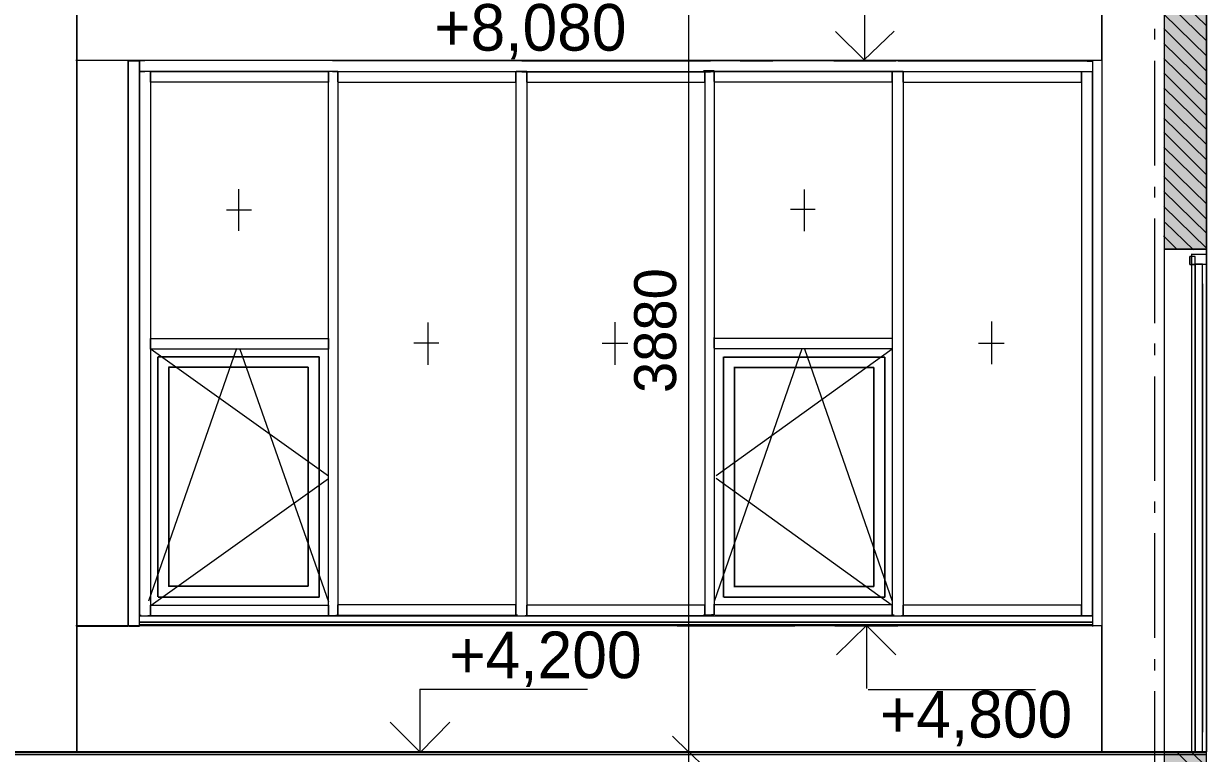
# Model space of a CAD drawing. Header units: millimetres. Extents: x -135211 to 49383, y -8033 to 228499.
# Drawn here: x -23348 to -17697, y 11034 to 14519 of the extents above; entities that cross this region are included whole.
import ezdxf

# ---------------------------------------------------------------- set-up
doc = ezdxf.new("R2010")
doc.units = ezdxf.units.MM
doc.layers.add('PDF _Геометрия', color=7, linetype='Continuous', true_color=0x1d1d1d)
doc.layers.add('PDF _Сплошная заливка', color=7, linetype='Continuous', true_color=0xffffff)
doc.layers.add('PDF _Текст', color=7, linetype='Continuous')

msp = doc.modelspace()

# ---------------------------------------------------------------- hatches: boundary and pattern name
at = {"layer": 'PDF _Сплошная заливка', "transparency": 33554559}
h = msp.add_hatch(color=256, dxfattribs=at)
h.paths.add_polyline_path([(-17699.9, 13443.1), (-17699.9, 14923.4), (-17900.8, 14923.4), (-17900.8, 13443.1)])
h.paths.add_polyline_path([(-17699.9, 11043), (-17900.8, 11043), (-17900.8, 10962.5), (-17699.9, 10962.5)])

# ---------------------------------------------------------------- linework, layer by layer
at = {"layer": 'PDF _Геометрия', "color": 7, "lineweight": 9}
for points in [[(-20171.7, 19240.2), (-20171.7, 15239.7), (-20171.7, 14922.3), (-20171.7, 11040.4), (-20171.7, 10722.9), (-20171.7, 6841), (-20171.7, 6472.9), (-20171.7, 3221.2)], [(-23099.2, 14343.8), (-18197.5, 14343.8), (-18197.5, 14923.7), (-18197.5, 11041.9), (-18197.5, 11643), (-22849.4, 11643)], [(-17697.4, 13369.8), (-17697.4, 11041.6), (-17697.4, 13441.8), (-17900.8, 13441.8), (-17697.4, 13441.8), (-17697.4, 14923.4), (-17697.4, 11697.7)], [(-17697.4, 11642.7), (-17697.4, 14343.5), (-17697.4, 14923.4), (-17900.8, 14923.4)], [(-17899.2, 14922.7), (-17899.2, 13441.1), (-17899.2, 11040.8), (-17899.2, 10960.4)], [(-19769.5, 14342.3), (-19329.4, 14342.3), (-19329.4, 14642.9)], [(-17943.1, 14442.9), (-17943.1, 14493.7)], [(-22849.4, 14343.8), (-18197.5, 14343.8), (-18197.5, 11643), (-23099.2, 11643)], [(-23097.6, 11641.9), (-22847.8, 11641.9), (-22847.8, 14342.7), (-22847.8, 11641.9), (-22847.8, 11718.1), (-22847.8, 12992.3), (-22847.8, 14266.5), (-22847.8, 14342.7), (-23097.6, 14342.7)], [(-22845.9, 14341.6), (-22795.1, 14341.6), (-22795.1, 14265.4), (-22795.1, 12991.2), (-22795.1, 11691.6)], [(-22845.9, 11640.8), (-22795.1, 11640.8), (-22795.1, 11717), (-22795.1, 12991.2), (-22795.1, 14265.4), (-22795.1, 14290.8), (-22795.1, 14341.6)], [(-22768.8, 14341.1), (-22793.9, 14341.1)], [(-21873.9, 14342.6), (-22771.4, 14342.6)], [(-20970.1, 14341.4), (-21872.2, 14341.4)], [(-20066.4, 14340.3), (-20968.1, 14340.3)], [(-19171.5, 14341.7), (-20069, 14341.7)], [(-19924.7, 14341.5), (-19768.1, 14341.5)], [(-19476.8, 14341.8), (-19180.2, 14341.8)], [(-18267.7, 14340.5), (-19169.6, 14340.5)], [(-18241.4, 14340.1), (-18241.4, 14263.8), (-18241.4, 14289.2), (-18292.2, 14289.2)], [(-18266.8, 14340.1), (-18241.4, 14340.1), (-18241.4, 14289.2), (-18266.8, 14289.2)], [(-18248.3, 14343.8), (-18197.5, 14343.8), (-18197.5, 14267.6), (-18197.5, 12993.4), (-18197.5, 11719.2), (-18197.5, 11643), (-18248.3, 11643)], [(-17943.1, 13841.7), (-17943.1, 14341.2)], [(-22793.9, 14290.3), (-22768.8, 14290.3)], [(-22742.5, 14239), (-22742.5, 14289.8), (-22793.3, 14289.8)], [(-22771.4, 14291.7), (-21873.9, 14291.7)], [(-22742.5, 14289.8), (-22742.5, 14264.4), (-22742.5, 12990.2), (-22742.5, 11690.5), (-22755.4, 11690.5)], [(-22742.3, 14289.7), (-21891.4, 14289.7), (-21891.4, 14238.9), (-22742.3, 14238.9)], [(-22742.3, 11741.3), (-21891.4, 11741.3), (-21891.4, 11690.5), (-22742.3, 11690.5), (-21891.4, 11690.5), (-21891.4, 12990.1), (-21891.4, 14264.3), (-21891.4, 14289.7)], [(-21847.5, 14240.4), (-21847.5, 14291.2), (-21894, 14291.2)], [(-21872.2, 14290.6), (-20970.1, 14290.6)], [(-21847.5, 14291.2), (-21847.5, 14265.8), (-21847.5, 12991.6), (-21847.5, 11692), (-21855.7, 11692)], [(-21847.3, 14240.3), (-20996.5, 14240.3), (-20996.5, 14291.1), (-20996.5, 14265.7), (-20996.5, 12991.5), (-20996.5, 11691.9), (-20996.5, 11742.7), (-21847.3, 11742.7)], [(-21847.3, 14291.1), (-20996.5, 14291.1)], [(-20943.8, 14239.3), (-20943.8, 14290.1), (-20994.8, 14290.1)], [(-20968.1, 14289.5), (-20066.4, 14289.5)], [(-20943.8, 14290.1), (-20943.8, 14264.7), (-20943.8, 12990.5), (-20943.8, 11690.8), (-20952.1, 11690.8)], [(-20943.5, 14239.2), (-20092.7, 14239.2), (-20092.7, 14290), (-20092.7, 14264.6), (-20092.7, 12990.3), (-20092.7, 11690.7), (-20092.7, 11741.5), (-20943.5, 11741.5)], [(-20943.5, 14290), (-20092.7, 14290)], [(-20048.9, 14243), (-20048.9, 14293.8), (-20099.5, 14293.8)], [(-20069, 14290.9), (-19171.5, 14290.9)], [(-20048.9, 14293.8), (-20048.9, 14268.4), (-20048.9, 12994.2), (-20048.9, 11694.7), (-20061.4, 11694.7)], [(-20044.1, 14240.6), (-19197.8, 14240.6), (-19197.8, 14291.4), (-19197.8, 14266), (-19197.8, 12991.7), (-19197.8, 11692.2), (-19197.8, 11742.9), (-20044.1, 11742.9)], [(-20044.1, 14291.4), (-19197.8, 14291.4)], [(-19145.1, 14239.5), (-19145.1, 14290.3), (-19196.2, 14290.3)], [(-19169.6, 14289.8), (-18267.7, 14289.8)], [(-19145.1, 14290.3), (-19145.1, 14264.9), (-19145.1, 12990.7), (-19145.1, 11691.1), (-19153.5, 11691.1)], [(-19145, 14239.5), (-18294, 14239.5), (-18294, 14290.2), (-18294, 14264.9), (-18294, 12990.7), (-18294, 11691), (-18294, 11741.8), (-19145, 11741.8)], [(-19145, 14290.2), (-18294, 14290.2)], [(-17943.1, 13689.3), (-17943.1, 13740.2)], [(-22321.3, 13728), (-22321.3, 13529)], [(-19618.9, 13727.1), (-19618.9, 13528.2)], [(-22378.4, 13629.4), (-22259.9, 13629.4)], [(-19684.8, 13633.4), (-19566.3, 13633.4)], [(-17943.1, 13088.2), (-17943.1, 13587.7)], [(-25346.6, 11028.9), (-17697.4, 11028.9), (-17697.4, 11037.3), (-17697.4, 11041.6), (-17697.4, 13441.8)], [(-17767.6, 13407), (-17776.1, 13407)], [(-17775.6, 13368.6), (-17750.1, 13368.6), (-17750.1, 11040.3), (-17750.1, 13368.6), (-17750.1, 13406.7), (-17775.6, 13406.7)], [(-17769.7, 13369.8), (-17697.4, 13369.8), (-17697.4, 13416.4), (-17769.7, 13416.4)], [(-17767.6, 13415.4), (-17767.6, 13368.9), (-17767.6, 11040.6)], [(-17697.4, 13414.1), (-17697.4, 13439.5)], [(-17753.2, 11041.9), (-17715, 11041.9), (-17715, 13370.2), (-17753.2, 13370.2)], [(-17715, 11041.9), (-17715, 13370.2)], [(-21417.6, 13091.9), (-21417.6, 12888.7)], [(-20522.7, 13093.3), (-20522.7, 12890)], [(-18724, 13095.8), (-18724, 12892.6)], [(-22742.5, 12964.8), (-22742.5, 13015.6)], [(-22742.3, 13015.5), (-21891.4, 13015.5), (-21891.4, 12964.7), (-22742.3, 12964.7)], [(-20048.9, 12968.9), (-20048.9, 13019.6)], [(-20044.1, 13017.2), (-19197.8, 13017.2), (-19197.8, 12966.3), (-20044.1, 12966.3)], [(-22792.1, 11689.9), (-18241.4, 11689.9), (-18241.4, 12989.6), (-18241.4, 11715.3), (-18241.4, 11639.2)], [(-22749.1, 11762.2), (-22330.1, 12968.6)], [(-22738.2, 12964.7), (-21891.4, 12359.3)], [(-22314.8, 12964.7), (-21891.4, 11758.2)], [(-21483.7, 12994), (-21365, 12994)], [(-20583.7, 12992.8), (-20461.2, 12992.8)], [(-20046.5, 11761.2), (-19627.7, 12967.7)], [(-19197.8, 12964), (-20039.9, 12358.7)], [(-19616.7, 12966.3), (-19197.8, 11759.9)], [(-18785.5, 12993.1), (-18662.6, 12993.1)], [(-17943.1, 12935.8), (-17943.1, 12990.9)], [(-17943.1, 12334.7), (-17943.1, 12834.3)], [(-22738.2, 11741.3), (-21891.4, 12346.6)], [(-19197.8, 11740.6), (-20039.9, 12345.9)], [(-17943.1, 12182.3), (-17943.1, 12237.3)], [(-17943.1, 11585.4), (-17943.1, 12084.9)], [(-22793.3, 11690.5), (-22742.5, 11690.5), (-22742.5, 11741.3)], [(-21894, 11692), (-21847.5, 11692), (-21847.5, 11742.8)], [(-20994.8, 11690.8), (-20943.8, 11690.8), (-20943.8, 11741.6)], [(-20099.5, 11694.7), (-20048.9, 11694.7), (-20048.9, 11745.5)], [(-19196.2, 11691.1), (-19145.1, 11691.1), (-19145.1, 11741.9)], [(-22786.4, 11691.4), (-22794.5, 11691.4)], [(-18241.4, 11647.6), (-22792.1, 11647.6)], [(-21882.6, 11690.2), (-21890.8, 11690.2)], [(-20987.7, 11694.1), (-21000.1, 11694.1)], [(-20225.6, 11643.4), (-19662.8, 11643.4)], [(-20084, 11690.6), (-20092.3, 11690.6)], [(-19663.7, 11643.8), (-19320.6, 11643.8), (-19320.6, 11343.2)], [(-19472.3, 11643.2), (-19171.5, 11643.2)], [(-19189, 11694.3), (-19201.6, 11694.3)], [(-18285.3, 11690.8), (-18293.7, 11690.8)], [(-18254.1, 11689.9), (-18241.4, 11689.9), (-18292.2, 11689.9)], [(-17943.1, 11428.7), (-17943.1, 11483.8)], [(-22934.3, 11039.4), (-21452.7, 11039.4), (-21452.7, 11340)], [(-21454.6, 11340.9), (-20654.3, 11340.9)], [(-19313.4, 11339.2), (-18513.4, 11339.2)], [(-17943.1, 10831.8), (-17943.1, 11331.4)], [(-25346.6, 11037.3), (-17697.4, 11037.3), (-17697.4, 11041.6), (-25346.6, 11041.6)], [(-25346.6, 10961.2), (-17697.4, 10961.2), (-17697.4, 11028.9), (-17697.4, 11037.3)], [(-23138.5, 11040.1), (-22935.5, 11040.1)], [(-21604.2, 11038.8), (-21303.5, 11038.8)], [(-20171.7, 11040.4), (-20290.3, 11040.4)], [(-20171.9, 11040.7), (-20066.4, 11040.7)], [(-17900.8, 10961.2), (-17697.4, 10961.2), (-17697.4, 11041.6), (-17900.8, 11041.6)]]:
    msp.add_lwpolyline(points, dxfattribs=at)
for points in [[(-23093.4, 14340.4), (-23093.4, 14920.4), (-23093.4, 11038.4), (-23093.4, 11639.5)], [(-18241.4, 12989.6), (-18241.4, 14263.8)], [(-17776.4, 13407.1), (-17776.4, 13369)], [(-17750.1, 13275.4), (-17750.1, 11133.4)], [(-17715, 11135.1), (-17715, 13277)], [(-22707.4, 12928.4), (-22707.4, 11781.2)], [(-22706, 11780.2), (-21935.3, 11780.2), (-21935.3, 12927.5), (-22706, 12927.5), (-21935.3, 12927.5), (-21935.3, 11780.2)], [(-20005, 12927.5), (-20005, 11780.3)], [(-20003.4, 11779.4), (-19232.9, 11779.4), (-19232.9, 12926.6), (-20003.4, 12926.6), (-19232.9, 12926.6), (-19232.9, 11779.4)], [(-22656.6, 11832.1), (-21987.9, 11832.1), (-21987.9, 12877.7), (-22656.6, 12877.7), (-21987.9, 12877.7), (-21987.9, 11832.1)], [(-22654.7, 12876.6), (-22654.7, 11830.9)], [(-19954.4, 11831.2), (-19285.5, 11831.2), (-19285.5, 12876.8), (-19954.4, 12876.8), (-19285.5, 12876.8), (-19285.5, 11831.2)], [(-19952.3, 12875.6), (-19952.3, 11830)], [(-18241.4, 11660.3), (-22792.1, 11660.3)], [(-22792.1, 11660.3), (-18241.4, 11660.3)], [(-20996.5, 11691.9), (-21847.3, 11691.9)], [(-20092.7, 11690.7), (-20943.5, 11690.7)], [(-19197.8, 11692.2), (-20044.1, 11692.2)], [(-18294, 11691), (-19145, 11691)]]:
    msp.add_lwpolyline(points, close=True, dxfattribs=at)
at = {"layer": 'PDF _Геометрия', "lineweight": 9}
for points in [[(-17697.4, 14508.5), (-17900.8, 14707.5)], [(-17697.4, 14436.6), (-17900.8, 14635.5)], [(-17697.4, 14364.6), (-17900.8, 14563.6)], [(-17697.4, 14292.7), (-17900.8, 14495.9)], [(-17697.4, 14224.9), (-17900.8, 14423.9)], [(-17697.4, 14152.9), (-17900.8, 14351.9)], [(-17697.4, 14081), (-17900.8, 14284.2)], [(-17697.4, 14013.3), (-17900.8, 14212.3)], [(-17697.4, 13941.3), (-17900.8, 14140.3)], [(-17697.4, 13869.3), (-17900.8, 14068.3)], [(-17697.4, 13797.4), (-17900.8, 14000.6)], [(-17697.4, 13729.7), (-17900.8, 13928.6)], [(-17697.4, 13657.7), (-17900.8, 13856.7)], [(-17697.4, 13585.7), (-17900.8, 13788.9)], [(-17697.4, 13518), (-17900.8, 13717)], [(-17697.4, 13446.1), (-17900.8, 13645)], [(-17758.8, 13438.3), (-17894.1, 13569.6)], [(-17837.8, 13442.2), (-17901.5, 13505.7)], [(-17758.8, 10960), (-17839.6, 11040.4)], [(-17697.4, 10969.6), (-17769.7, 11041.6)], [(-17697.4, 11041.6), (-17701.7, 11041.6)]]:
    msp.add_lwpolyline(points, dxfattribs=at)
at = {"layer": 'PDF _Геометрия', "color": 7, "lineweight": 18}
for points in [[(-19329.4, 14342.3), (-19469.1, 14482.1)], [(-19333.1, 14344.3), (-19189, 14483.9)], [(-19320.6, 11643.8), (-19464.5, 11504.1)], [(-19320.1, 11643.4), (-19180.2, 11503.7)], [(-21452.7, 11039.4), (-21596.7, 11183.3)], [(-21452.4, 11039), (-21312.3, 11183)], [(-20171.7, 11040.4), (-20248, 11116.6)], [(-20169.1, 11038.8), (-20092.7, 10966.8)]]:
    msp.add_lwpolyline(points, dxfattribs=at)

# ---------------------------------------------------------------- texts
at = {"layer": 'PDF _Текст', "char_height": 222.7, "attachment_point": 4, "style": ''}
for s, insert in [('+8,080', (-21386.6, 14480.6)), ('+4,200', (-21314.6, 11483.4)), ('+4,800', (-19257.3, 11199.8))]:
    msp.add_mtext(s, dxfattribs=dict(at, insert=insert))
at = {"layer": 'PDF _Текст', "insert": (-20329.5, 12754.8), "char_height": 200.42, "attachment_point": 4, "rotation": 90, "style": ''}
msp.add_mtext('3880', dxfattribs=at)

doc.saveas('drawing.dxf')
